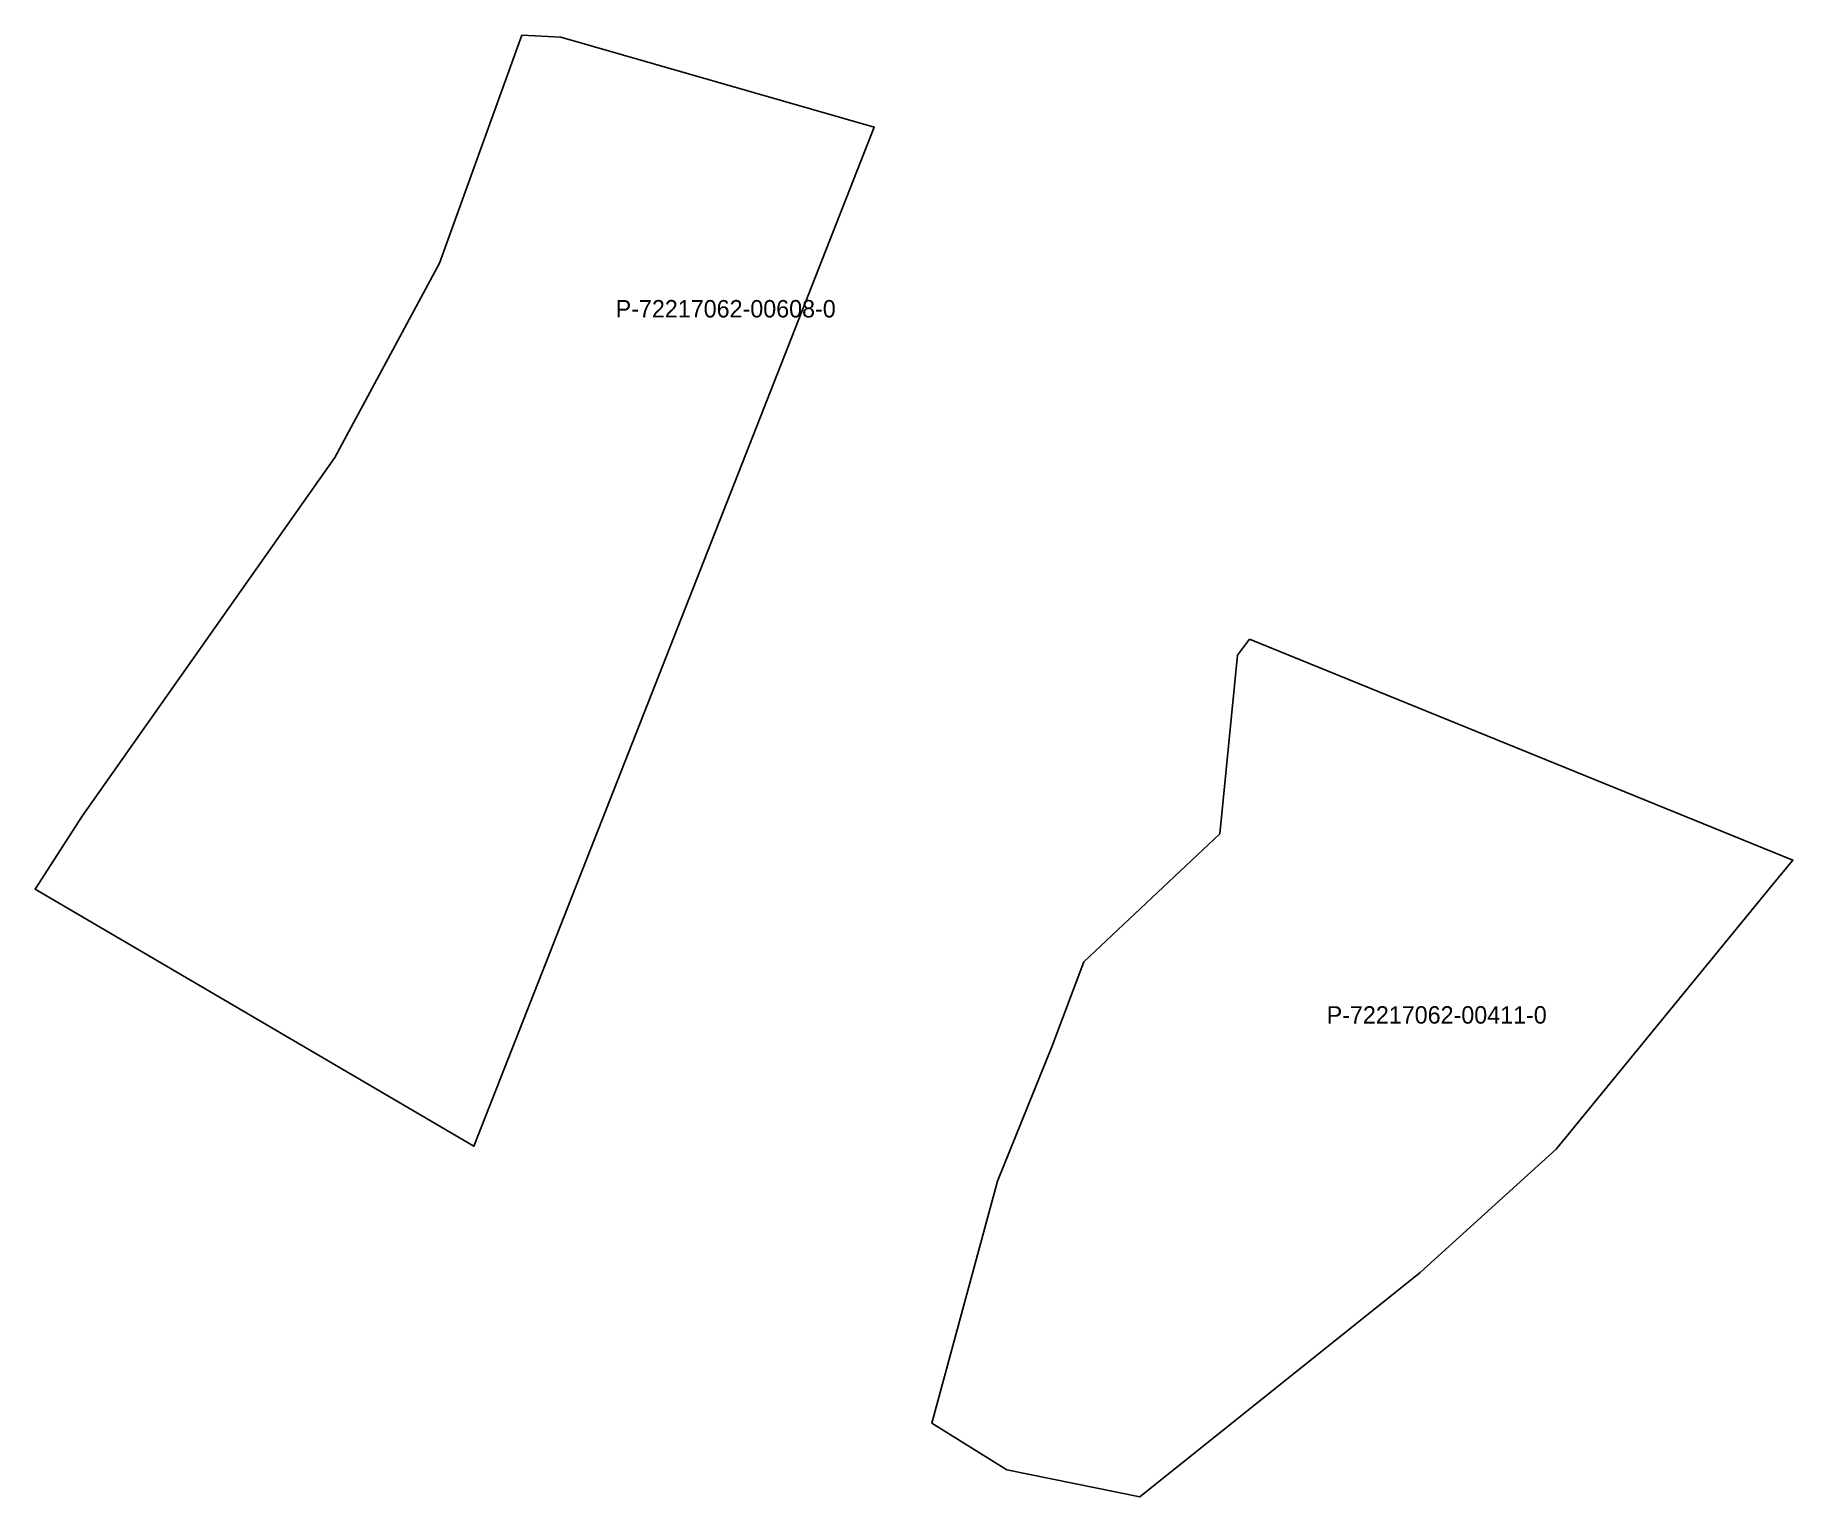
# Model space of a CAD drawing. Extents: x 7514423 to 7514625, y 4689932 to 4690100.
import ezdxf

# ---------------------------------------------------------------- set-up
doc = ezdxf.new("R2010")
doc.units = 0
doc.layers.add('Parcel', color=7, linetype='Continuous')

msp = doc.modelspace()

# ---------------------------------------------------------------- linework, layer by layer
at = {"layer": 'Parcel'}
for points in [[(7514479.003, 4690100.185), (7514483.503, 4690099.945), (7514519.503, 4690089.634), (7514505.58, 4690054.2), (7514473.508, 4689972.581), (7514423.119, 4690002.102), (7514428.5, 4690010.491), (7514457.541, 4690051.688), (7514469.542, 4690073.997), (7514479.003, 4690100.185)], [(7514562.61, 4690030.82), (7514625, 4690005.45), (7514622.63, 4690002.584), (7514597.798, 4689972.236), (7514582.178, 4689958.067), (7514549.997, 4689932.32), (7514534.737, 4689935.44), (7514526.097, 4689940.78), (7514533.638, 4689968.559), (7514539.889, 4689984.008), (7514543.569, 4689993.757), (7514559.19, 4690008.466), (7514561.21, 4690028.985), (7514562.61, 4690030.82)]]:
    msp.add_lwpolyline(points, close=True, dxfattribs=at)

# ---------------------------------------------------------------- texts
for s, p in [('P-72217062-00608-0', (7514489.792, 4690067.766)), ('P-72217062-00411-0', (7514571.456, 4689986.667))]:
    msp.add_text(s, height=2, dxfattribs=at).set_placement(p)

doc.saveas('drawing.dxf')
